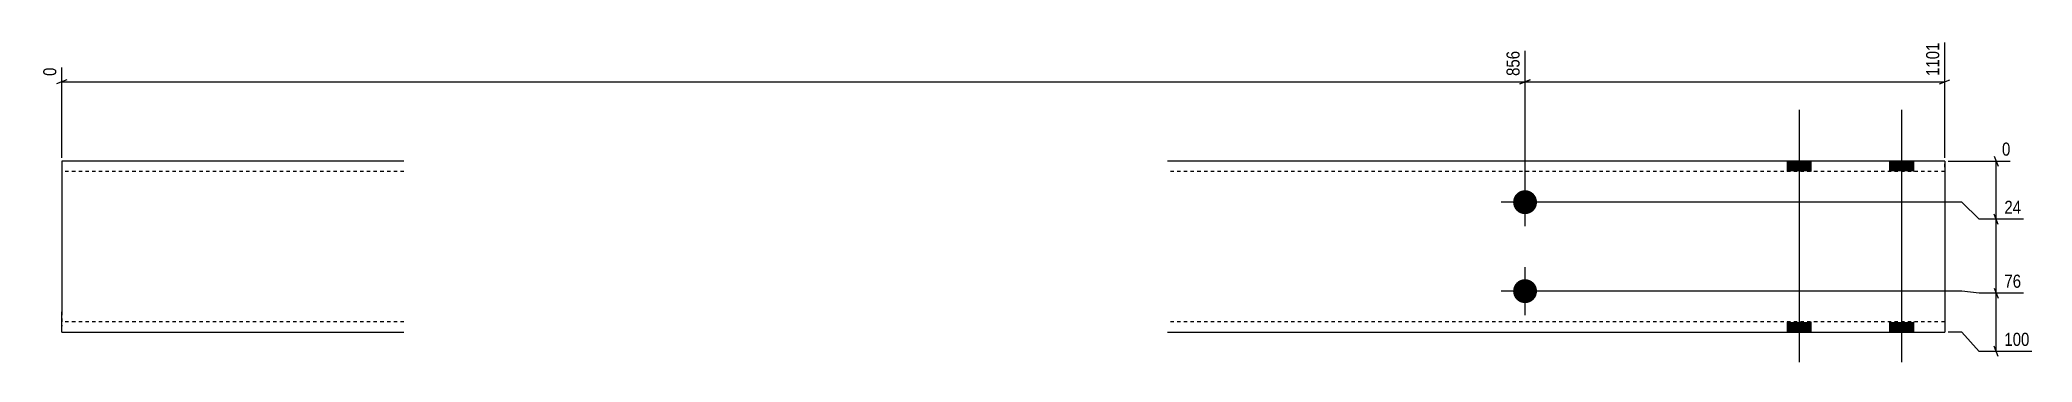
# Model space of a CAD drawing. Header units: millimetres. Extents: x 4 to 8074, y 6 to 194.
# Drawn here: x 6909 to 8074, y 6 to 194 of the extents above.
import ezdxf

# ---------------------------------------------------------------- set-up
doc = ezdxf.new("R2010")
doc.units = ezdxf.units.MM
doc.linetypes.add('DXK_LINE_DOT2', pattern=[3.9198, 1.9599, -1.9599])
doc.layers.add('MÅLSÆTNING', color=7, linetype='Continuous')
doc.layers.add('STÅL', color=7, linetype='Continuous')
doc.styles.add('Arial Narrow', font='ARIALN.TTF', dxfattribs={"height": 0.2})

msp = doc.modelspace()

# ---------------------------------------------------------------- hatches: boundary and pattern name
at = {"layer": 'STÅL', "linetype": 'Continuous'}
for points in [[(7944.8, 123.5), (7930.8, 123.5), (7930.8, 117.5), (7944.8, 117.5)], [(7944.8, 123.5), (7930.8, 123.5), (7930.8, 117.5), (7944.8, 117.5)], [(8004.8, 123.5), (7990.8, 123.5), (7990.8, 117.5), (8004.8, 117.5)], [(8004.8, 123.5), (7990.8, 123.5), (7990.8, 117.5), (8004.8, 117.5)], [(7777.4, 92.5, -1), (7777.4, 106.5, -1)], [(7777.4, 40.5, -1), (7777.4, 54.5, -1)], [(7944.8, 29.5), (7930.8, 29.5), (7930.8, 23.5), (7944.8, 23.5)], [(7944.8, 29.5), (7930.8, 29.5), (7930.8, 23.5), (7944.8, 23.5)], [(8004.8, 29.5), (7990.8, 29.5), (7990.8, 23.5), (8004.8, 23.5)], [(8004.8, 29.5), (7990.8, 29.5), (7990.8, 23.5), (8004.8, 23.5)]]:
    msp.add_hatch(color=3, dxfattribs=at).paths.add_polyline_path(points)

# ---------------------------------------------------------------- linework, layer by layer
at = {"layer": 'MÅLSÆTNING', "color": 7, "linetype": 'Continuous'}
for p, q in [((7777.4, 101.5), (7777.4, 187.9)), ((7777.4, 101.5), (7777.4, 187.9)), ((8022.8, 125.5), (8022.8, 192.8)), ((6921.7, 125.5), (6921.7, 178.2)), ((6924.7, 171.1), (6918.7, 168.7)), ((6921.7, 169.9), (7777.4, 169.9)), ((7780.4, 171.1), (7774.4, 168.7)), ((7774.4, 168.7), (7780.4, 171.1)), ((7777.4, 169.9), (8022.8, 169.9)), ((8019.8, 168.7), (8025.8, 171.1)), ((8024.8, 123.5), (8061.1, 123.5)), ((8051.7, 126.5), (8054.1, 120.5)), ((8052.9, 89.5), (8052.9, 123.5)), ((8032.9, 99.5), (7779.4, 99.5)), ((8032.9, 99.5), (7779.4, 99.5)), ((8042.9, 89.5), (8032.9, 99.5)), ((8042.9, 89.5), (8032.9, 99.5)), ((8068.9, 89.5), (8042.9, 89.5)), ((8068.9, 89.5), (8042.9, 89.5)), ((8054.1, 86.5), (8051.7, 92.5)), ((8054.1, 86.5), (8051.7, 92.5)), ((8052.9, 46.3), (8052.9, 89.5)), ((8032.9, 47.5), (7779.4, 47.5)), ((8032.9, 47.5), (7779.4, 47.5)), ((8042.9, 46.3), (8032.9, 47.5)), ((8042.9, 46.3), (8032.9, 47.5)), ((8051.7, 49.3), (8054.1, 43.3)), ((8051.7, 49.3), (8054.1, 43.3)), ((8068.9, 46.3), (8042.9, 46.3)), ((8068.9, 46.3), (8042.9, 46.3)), ((8052.9, 12.3), (8052.9, 46.3)), ((8032.9, 23.5), (8024.8, 23.5)), ((8042.9, 12.3), (8032.9, 23.5)), ((8073.8, 12.3), (8042.9, 12.3)), ((8054.1, 9.3), (8051.7, 15.3))]:
    msp.add_line(p, q, dxfattribs=at)
at = {"layer": 'STÅL', "color": 3, "linetype": 'Continuous'}
for p, q in [((7937.8, 6), (7937.8, 153.5)), ((7937.8, 6), (7937.8, 153.5)), ((7997.8, 6), (7997.8, 153.5)), ((7997.8, 6), (7997.8, 153.5)), ((7930.8, 117.5), (7930.8, 123.5)), ((7930.8, 117.5), (7930.8, 123.5)), ((7944.8, 117.5), (7944.8, 123.5)), ((7944.8, 117.5), (7944.8, 123.5)), ((7990.8, 117.5), (7990.8, 123.5)), ((7990.8, 117.5), (7990.8, 123.5)), ((8004.8, 117.5), (8004.8, 123.5)), ((8004.8, 117.5), (8004.8, 123.5)), ((7777.4, 85.5), (7777.4, 113.5)), ((7791.4, 99.5), (7763.4, 99.5)), ((7777.4, 33.5), (7777.4, 61.5)), ((7791.4, 47.5), (7763.4, 47.5)), ((7930.8, 23.5), (7930.8, 29.5)), ((7930.8, 23.5), (7930.8, 29.5)), ((7944.8, 23.5), (7944.8, 29.5)), ((7944.8, 23.5), (7944.8, 29.5)), ((7990.8, 23.5), (7990.8, 29.5)), ((7990.8, 23.5), (7990.8, 29.5)), ((8004.8, 23.5), (8004.8, 29.5)), ((8004.8, 23.5), (8004.8, 29.5))]:
    msp.add_line(p, q, dxfattribs=at)
at = {"layer": 'STÅL', "color": 2, "linetype": 'Continuous'}
for p, q in [((6921.7, 123.5), (6921.7, 111.5)), ((7121.7, 123.5), (6921.7, 123.5)), ((8022.8, 123.5), (7568.4, 123.5)), ((8022.8, 123.5), (8022.8, 122.6)), ((8022.8, 122.6), (8022.8, 111.5)), ((6921.7, 111.5), (6921.7, 35.5)), ((8022.8, 111.5), (8022.8, 35.5)), ((6921.7, 24.4), (6921.7, 35.5)), ((8022.8, 35.5), (8022.8, 23.5)), ((6921.7, 23.5), (6921.7, 24.4)), ((6921.7, 23.5), (7121.7, 23.5)), ((7568.4, 23.5), (8022.8, 23.5))]:
    msp.add_line(p, q, dxfattribs=at)
at = {"layer": 'STÅL', "color": 7, "linetype": 'DXK_LINE_DOT2'}
for p, q in [((6921.7, 123.5), (6921.7, 122.6)), ((6921.7, 122.6), (6921.7, 120)), ((7121.7, 117.5), (6921.7, 117.5)), ((8022.8, 117.5), (7568.4, 117.5)), ((8022.8, 120), (8022.8, 123.5)), ((6921.7, 35.5), (6921.7, 27)), ((7121.7, 29.5), (6921.7, 29.5)), ((8022.8, 29.5), (7568.4, 29.5))]:
    msp.add_line(p, q, dxfattribs=at)

# ---------------------------------------------------------------- next in the draw order: wipeouts: each hides what was drawn before it
at = {"color": 0, "linetype": 'Continuous'}
for points in [[(7775.8, 189.5), (7764.6, 189.5), (7764.6, 171.7), (7775.8, 171.7)], [(8021.2, 194.4), (8010, 194.4), (8010, 171.7), (8021.2, 171.7)], [(6920.1, 179.8), (6908.9, 179.8), (6908.9, 171.7), (6920.1, 171.7)], [(8062.7, 125.1), (8062.7, 136.3), (8054.7, 136.3), (8054.7, 125.1)], [(8069.1, 91.1), (8069.1, 102.3), (8056.1, 102.3), (8056.1, 91.1)], [(8069.1, 47.9), (8069.1, 59.1), (8056.1, 59.1), (8056.1, 47.9)], [(8073.9, 13.9), (8073.9, 25.1), (8056.1, 25.1), (8056.1, 13.9)]]:
    msp.add_wipeout(points, dxfattribs=at).dxf.layer = 'MÅLSÆTNING'

# ---------------------------------------------------------------- next in the draw order: texts
at = {"layer": 'MÅLSÆTNING', "color": 3, "linetype": 'Continuous', "style": 'Arial Narrow'}
for s, p in [('856', (7774.2, 173.3)), ('1101', (8019.6, 173.3)), ('0', (6918.5, 173.3))]:
    msp.add_text(s, height=7.64, rotation=90.0002, dxfattribs=at).set_placement(p)
for s, p in [('0', (8056.3, 126.7)), ('24', (8057.7, 92.7)), ('76', (8057.7, 49.5)), ('100', (8057.7, 15.5))]:
    msp.add_text(s, height=7.64, dxfattribs=at).set_placement(p)

doc.saveas('drawing.dxf')
